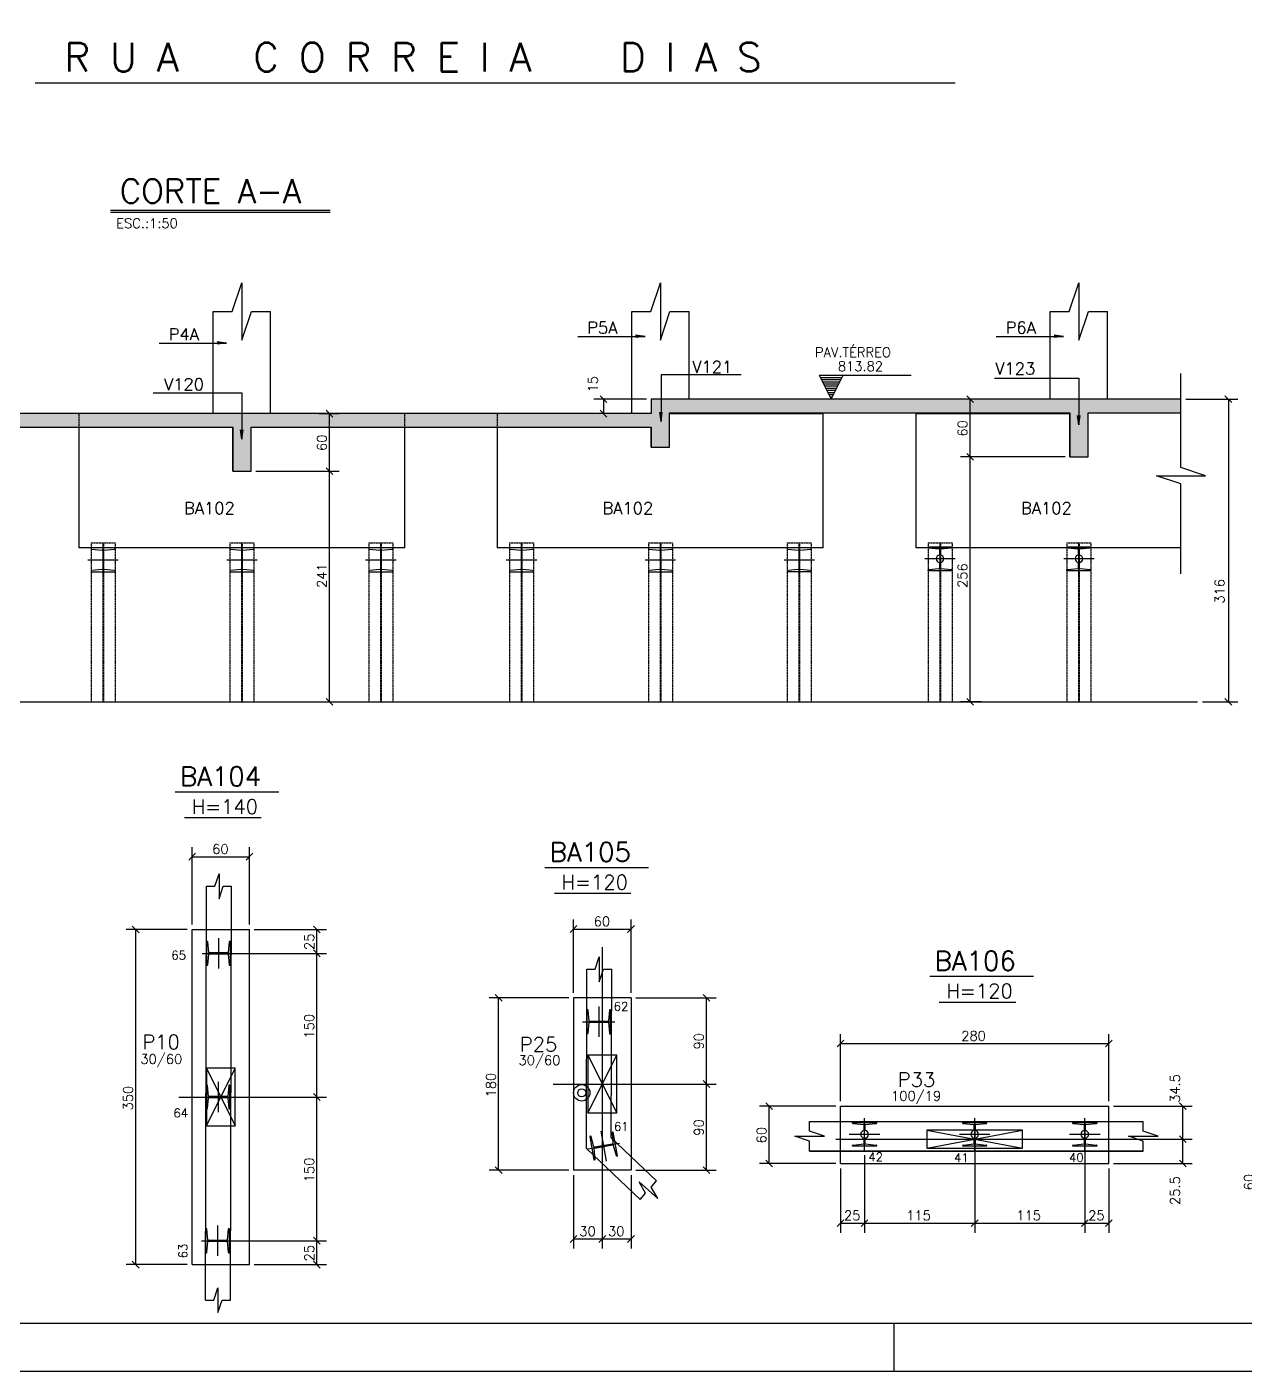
# Model space of a CAD drawing. Extents: x 880 to 7065, y 666 to 4166.
# Drawn here: x 2596 to 3869, y 666 to 2069 of the extents above; entities that cross this region are included whole.
import ezdxf

# ---------------------------------------------------------------- set-up
doc = ezdxf.new("R2010")
doc.units = 0
doc.header["$MEASUREMENT"] = 0
doc.linetypes.add('ESTILO_TQS_0005', pattern=[0.4, 0.3, -0.1])
for name, color, linetype in [('1', 1, 'CONTINUOUS'), ('2', 2, 'CONTINUOUS'), ('3', 3, 'CONTINUOUS'), ('4', 4, 'CONTINUOUS'), ('6', 6, 'CONTINUOUS'), ('7', 7, 'CONTINUOUS'), ('8', 8, 'CONTINUOUS'), ('9', 9, 'CONTINUOUS')]:
    doc.layers.add(name, color=color, linetype=linetype)
doc.styles.get("Standard").update_dxf_attribs({"font": 'ROMANS.SHX'})

msp = doc.modelspace()

# ---------------------------------------------------------------- linework, layer by layer
at = {"layer": '1', "linetype": 'Continuous'}
for p, q in [((3801.588203, 1609.198712), (3801.588203, 1707.239255)), ((3267.5315, 1665.503823), (3428.031486, 1665.503823)), ((3428.031486, 1525.503823), (3428.031486, 1665.503823)), ((3525.031636, 1525.503823), (3525.031636, 1665.503823)), ((3525.031636, 1665.503823), (3685.5315, 1665.503823)), ((2651.031486, 1525.503823), (2651.031486, 1651.503823)), ((2991.031486, 1525.503823), (2991.031486, 1651.503823)), ((3088.031486, 1525.503823), (3088.031486, 1651.503823)), ((3801.588203, 1498.123842), (3801.588203, 1592.197475)), ((2991.031337, 1525.503823), (2651.031486, 1525.503823)), ((3428.031336, 1525.503823), (3088.031486, 1525.503823)), ((3801.588203, 1525.503823), (3525.031636, 1525.503823)), ((2783.010102, 739.91616), (2784.194908, 1172.068614)), ((2809.0102, 739.91616), (2810.195006, 1172.068614)), ((2769.002879, 1127.040055), (2829.002879, 1127.040055)), ((2769.002879, 777.022783), (2769.002879, 1127.040055)), ((2829.002879, 777.022783), (2829.002879, 1127.040055)), ((3180.721392, 898.203362), (3181.234676, 1085.422034)), ((3206.752088, 909.364275), (3207.234773, 1085.42201)), ((3167.367887, 1055.649931), (3167.367887, 875.615375)), ((3227.367887, 1055.649931), (3167.367887, 1055.649931)), ((3227.367887, 1055.649931), (3227.367887, 875.615375)), ((3446.188199, 942.587118), (3726.188349, 942.587118)), ((3446.188199, 882.587118), (3446.188199, 942.587118)), ((3726.188349, 882.587118), (3726.188349, 942.587118)), ((3413.749577, 926.587083), (3762.169199, 926.587083)), ((3180.721392, 898.203362), (3236.875697, 845.049687)), ((3206.752088, 909.364275), (3254.099477, 864.54689)), ((3413.749577, 895.583248), (3762.169199, 895.583248)), ((3227.367887, 875.615375), (3167.367887, 875.615375)), ((3446.188199, 882.587118), (3726.188349, 882.587118)), ((2769.002879, 777.022783), (2829.002879, 777.022783))]:
    msp.add_line(p, q, dxfattribs=at)
for points in [[(880.474357, 665.886032), (7064.708681, 665.886032), (7064.708681, 4165.886032), (880.474357, 4165.886032), (880.474357, 665.886032)], [(3801.588203, 1575.196189), (3801.588203, 1592.197475), (3776.086323, 1600.698069), (3827.090081, 1600.698069), (3801.588203, 1609.198712), (3801.588203, 1626.199949)], [(3413.749577, 895.583248), (3762.169199, 895.583248), (3413.749577, 895.583248)]]:
    msp.add_lwpolyline(points, dxfattribs=at)
at = {"layer": '2', "linetype": 'Continuous'}
for p, q in [((3195.060219, 1684.039357), (3202.131287, 1676.96829)), ((3584.966905, 1676.96829), (3577.895837, 1684.039357)), ((3847.580609, 1684.039357), (3854.651676, 1676.96829)), ((2916.058319, 1661.96829), (2908.987252, 1669.039357)), ((3195.060219, 1669.039357), (3202.131287, 1661.96829)), ((3584.966905, 1616.96829), (3577.895837, 1624.039357)), ((3584.966905, 1616.96829), (3577.895837, 1624.039357)), ((2916.058319, 1601.96829), (2908.987252, 1609.039357)), ((2916.058319, 1601.96829), (2908.987252, 1609.039357)), ((2916.058319, 1360.96829), (2908.987252, 1368.039357)), ((3584.966905, 1360.96829), (3577.895837, 1368.039357)), ((3847.580609, 1368.039357), (3854.651676, 1360.96829)), ((2765.467345, 1199.413801), (2772.538413, 1206.484868)), ((2825.467345, 1199.413801), (2832.538413, 1206.484868)), ((2713.634005, 1123.504522), (2706.562937, 1130.575589)), ((2902.907845, 1123.504522), (2895.836777, 1130.575589)), ((3163.832353, 1123.907484), (3170.903421, 1130.978551)), ((3223.832353, 1123.907484), (3230.903421, 1130.978551)), ((2902.907845, 1098.504522), (2895.836777, 1105.575589)), ((2902.907845, 1098.504522), (2895.836777, 1105.575589)), ((3092.645225, 1052.114397), (3085.574157, 1059.185465)), ((3309.640146, 1052.114397), (3302.569078, 1059.185465)), ((3442.652665, 1004.266903), (3449.723733, 1011.337971)), ((3722.652815, 1004.266903), (3729.723883, 1011.337971)), ((3309.640146, 962.079852), (3302.569078, 969.15092)), ((3309.640146, 962.079852), (3302.569078, 969.15092)), ((2902.907845, 948.504522), (2895.836777, 955.575589)), ((2902.907845, 948.504522), (2895.836777, 955.575589)), ((3197.367887, 965.615386), (3197.367887, 965.615386)), ((2796.011481, 952.022783), (2796.011481, 952.022783)), ((3375.206518, 939.051584), (3368.13545, 946.122652)), ((3806.977656, 939.051584), (3799.906588, 946.122652)), ((3806.977656, 904.551547), (3799.906588, 911.622615)), ((3806.977656, 904.551547), (3799.906588, 911.622615)), ((3375.206518, 879.051584), (3368.13545, 886.122652)), ((3806.977656, 879.051584), (3799.906588, 886.122652)), ((3092.645225, 872.079841), (3085.574157, 879.150909)), ((3309.640146, 872.079841), (3302.569078, 879.150909)), ((3442.652665, 816.860194), (3449.723733, 823.931262)), ((3467.652665, 816.860194), (3474.723733, 823.931262)), ((3467.652665, 816.860194), (3474.723733, 823.931262)), ((3582.652665, 816.860194), (3589.723733, 823.931262)), ((3582.652665, 816.860194), (3589.723733, 823.931262)), ((3697.652815, 816.860194), (3704.723883, 823.931262)), ((3697.652815, 816.860194), (3704.723883, 823.931262)), ((3722.652815, 816.860194), (3729.723883, 823.931262)), ((2902.907845, 798.487249), (2895.836777, 805.558317)), ((2902.907845, 798.487249), (2895.836777, 805.558317)), ((3163.832353, 800.307578), (3170.903421, 807.378646)), ((3193.832353, 800.307578), (3200.903421, 807.378646)), ((3193.832353, 800.307578), (3200.903421, 807.378646)), ((3223.832353, 800.307578), (3230.903421, 807.378646)), ((2713.634005, 773.487249), (2706.562937, 780.558317)), ((2902.907845, 773.487249), (2895.836777, 780.558317))]:
    msp.add_line(p, q, dxfattribs=at)
at = {"layer": '3', "linetype": 'Continuous'}
for p, q in [((2791.0315, 1665.503823), (2791.0315, 1772.190335)), ((2851.0315, 1665.503823), (2851.0315, 1772.190335)), ((3228.0315, 1665.503823), (3228.0315, 1772.190335)), ((3288.0315, 1680.503823), (3288.0315, 1772.190335)), ((3665.0315, 1680.503823), (3665.0315, 1772.190335)), ((3725.0315, 1680.503823), (3725.0315, 1772.190335)), ((3423.724218, 1705.503835), (3519.724198, 1705.503835)), ((3423.724218, 1705.503835), (3436.224218, 1680.503823)), ((3424.838968, 1703.274216), (3447.609444, 1703.274216)), ((3425.953765, 1701.044669), (3446.494647, 1701.044669)), ((3427.068515, 1698.815074), (3445.379849, 1698.815074)), ((3436.224218, 1680.503823), (3448.724242, 1705.503835)), ((3428.183313, 1696.585526), (3444.265099, 1696.585526)), ((3429.298111, 1694.355931), (3443.150302, 1694.355979)), ((3430.41286, 1692.126384), (3442.035504, 1692.126384)), ((3431.527658, 1689.896824), (3440.920706, 1689.896776)), ((3432.642456, 1687.667229), (3439.805909, 1687.667169)), ((3433.757253, 1685.437622), (3438.691111, 1685.437622)), ((3434.872075, 1683.208074), (3437.576361, 1683.208074)), ((2761.203206, 1243.693398), (2841.094608, 1243.693398)), ((3147.330139, 1164.702624), (3227.221541, 1164.702624)), ((3549.269754, 1051.143809), (3629.161156, 1051.143809)), ((3501.744749, 715.887607), (3501.744749, 665.888107))]:
    msp.add_line(p, q, dxfattribs=at)
for radius in [8.5536, 4.233047]:
    msp.add_circle((3175.880994, 956.424447), radius, dxfattribs=at)
at = {"layer": '4', "linetype": 'Continuous'}
for p, q in [((2751.216781, 1270.799409), (2859.640827, 1270.799409)), ((3137.343714, 1191.808635), (3245.76776, 1191.808635)), ((3539.283328, 1078.249821), (3647.707374, 1078.249821))]:
    msp.add_line(p, q, dxfattribs=at)
at = {"layer": '6', "linetype": 'Continuous'}
for p, q in [((2605.107614, 2010.849276), (3565.948393, 2010.849276)), ((2683.884109, 1877.778157), (2913.054664, 1877.778157)), ((2683.884109, 1875.980117), (2913.054664, 1875.980117)), ((3267.5315, 1630.503823), (3267.5315, 1666.503823)), ((3267.5315, 1666.503823), (3685.5315, 1666.503823)), ((3685.5315, 1620.503823), (3685.5315, 1666.503823)), ((3704.5315, 1620.503823), (3704.5315, 1666.503823)), ((3704.5315, 1666.503823), (3801.588203, 1666.503823)), ((2393.5315, 1651.503823), (2811.5315, 1651.503823)), ((2811.5315, 1605.503823), (2811.5315, 1651.503823)), ((2830.5315, 1605.503823), (2830.5315, 1651.503823)), ((2830.5315, 1651.503823), (3248.5315, 1651.503823)), ((3248.5315, 1630.503823), (3248.5315, 1651.503823)), ((3248.5315, 1630.503823), (3267.5315, 1630.503823)), ((3685.5315, 1620.503823), (3704.5315, 1620.503823)), ((2811.5315, 1605.503823), (2830.5315, 1605.503823)), ((2676.031486, 1496.160841), (2676.031486, 1529.858451)), ((2821.031486, 1496.162287), (2821.031486, 1529.859897)), ((2966.031486, 1496.163732), (2966.031486, 1529.861342)), ((3113.031486, 1496.165198), (3113.031486, 1529.862808)), ((3258.031486, 1496.166644), (3258.031486, 1529.864254)), ((3403.031486, 1496.168089), (3403.031486, 1529.865699)), ((3550.031636, 1497.152127), (3550.031636, 1530.849737)), ((3695.031636, 1497.153573), (3695.031636, 1530.851183)), ((2688.531486, 1525.509646), (2663.531486, 1525.509646)), ((2663.531486, 1525.509646), (2663.531486, 1524.755559)), ((2664.014417, 1524.14692), (2675.155055, 1523.082372)), ((2675.637986, 1522.474876), (2675.637986, 1503.545559)), ((2676.424986, 1503.545559), (2676.424986, 1522.473733)), ((2676.907917, 1523.082372), (2688.048555, 1524.14692)), ((2688.531486, 1524.755559), (2688.531486, 1525.509646)), ((2833.531486, 1525.511092), (2808.531486, 1525.511092)), ((2808.531486, 1525.511092), (2808.531486, 1524.757005)), ((2809.014417, 1524.148366), (2820.155055, 1523.083818)), ((2820.637986, 1522.476322), (2820.637986, 1503.547005)), ((2821.424986, 1503.547005), (2821.424986, 1522.475179)), ((2821.907917, 1523.083818), (2833.048555, 1524.148366)), ((2833.531486, 1524.757005), (2833.531486, 1525.511092)), ((2978.531486, 1525.512537), (2953.531486, 1525.512537)), ((2953.531486, 1525.512537), (2953.531486, 1524.75845)), ((2954.014417, 1524.149811), (2965.155055, 1523.085264)), ((2965.637986, 1522.477768), (2965.637986, 1503.54845)), ((2966.424986, 1503.54845), (2966.424986, 1522.476625)), ((2966.907917, 1523.085264), (2978.048555, 1524.149811)), ((2978.531486, 1524.75845), (2978.531486, 1525.512537)), ((3125.531486, 1525.514003), (3100.531486, 1525.514003)), ((3100.531486, 1525.514003), (3100.531486, 1524.759916)), ((3101.014417, 1524.151277), (3112.155055, 1523.086729)), ((3112.637986, 1522.479233), (3112.637986, 1503.549916)), ((3113.424986, 1503.549916), (3113.424986, 1522.47809)), ((3113.907917, 1523.086729), (3125.048555, 1524.151277)), ((3125.531486, 1524.759916), (3125.531486, 1525.514003)), ((3270.531486, 1525.515449), (3245.531486, 1525.515449)), ((3245.531486, 1525.515449), (3245.531486, 1524.761361)), ((3246.014417, 1524.152723), (3257.155055, 1523.088175)), ((3257.637986, 1522.480679), (3257.637986, 1503.551361)), ((3258.424986, 1503.551361), (3258.424986, 1522.479536)), ((3258.907917, 1523.088175), (3270.048555, 1524.152723)), ((3270.531486, 1524.761361), (3270.531486, 1525.515449)), ((3415.531486, 1525.516894), (3390.531486, 1525.516894)), ((3390.531486, 1525.516894), (3390.531486, 1524.762807)), ((3391.014417, 1524.154168), (3402.155055, 1523.08962)), ((3402.637986, 1522.482125), (3402.637986, 1503.552807)), ((3403.424986, 1503.552807), (3403.424986, 1522.480981)), ((3403.907917, 1523.08962), (3415.048555, 1524.154168)), ((3415.531486, 1524.762807), (3415.531486, 1525.516894)), ((3537.531636, 1525.746845), (3537.531636, 1526.500932)), ((3537.531636, 1526.500932), (3562.531636, 1526.500932)), ((3549.155205, 1524.073658), (3538.014567, 1525.138206)), ((3549.638136, 1517.982567), (3549.638136, 1523.465019)), ((3562.048705, 1525.138206), (3550.908067, 1524.073658)), ((3562.531636, 1526.500932), (3562.531636, 1525.746845)), ((3682.531636, 1525.748291), (3682.531636, 1526.502378)), ((3682.531636, 1526.502378), (3707.531636, 1526.502378)), ((3694.155205, 1524.075104), (3683.014567, 1525.139652)), ((3694.638136, 1517.984012), (3694.638136, 1523.466465)), ((3707.048705, 1525.139652), (3695.908067, 1524.075104)), ((3707.531636, 1526.502378), (3707.531636, 1525.748291)), ((2660.122517, 1513.009646), (2691.940456, 1513.009646)), ((2675.155055, 1502.93692), (2664.014417, 1501.872372)), ((2688.048555, 1501.872372), (2676.907917, 1502.93692)), ((2805.122517, 1513.011092), (2836.940456, 1513.011092)), ((2820.155055, 1502.938366), (2809.014417, 1501.873818)), ((2833.048555, 1501.873818), (2821.907917, 1502.938366)), ((2950.122516, 1513.012537), (2981.940456, 1513.012537)), ((2965.155055, 1502.939811), (2954.014417, 1501.875264)), ((2978.048555, 1501.875264), (2966.907917, 1502.939811)), ((3097.122516, 1513.014003), (3128.940456, 1513.014003)), ((3112.155055, 1502.941277), (3101.014417, 1501.876729)), ((3125.048555, 1501.876729), (3113.907917, 1502.941277)), ((3242.122516, 1513.015449), (3273.940456, 1513.015449)), ((3257.155055, 1502.942723), (3246.014417, 1501.878175)), ((3270.048555, 1501.878175), (3258.907917, 1502.942723)), ((3387.122516, 1513.016894), (3418.940456, 1513.016894)), ((3402.155055, 1502.944168), (3391.014417, 1501.87962)), ((3415.048555, 1501.87962), (3403.907917, 1502.944168)), ((3565.940605, 1514.000932), (3534.122666, 1514.000932)), ((3537.531636, 1501.500932), (3537.531636, 1502.255019)), ((3538.014567, 1502.863658), (3549.155205, 1503.928206)), ((3549.638136, 1504.536845), (3549.638136, 1510.019298)), ((3550.425136, 1510.019298), (3550.425136, 1504.536845)), ((3550.908067, 1503.928206), (3562.048705, 1502.863658)), ((3562.531636, 1502.255019), (3562.531636, 1501.500932)), ((3710.940605, 1514.002378), (3679.122666, 1514.002378)), ((3682.531636, 1501.502378), (3682.531636, 1502.256465)), ((3683.014567, 1502.865104), (3694.155205, 1503.929652)), ((3694.638136, 1504.538291), (3694.638136, 1510.020743)), ((3695.425136, 1510.020743), (3695.425136, 1504.538291)), ((3695.908067, 1503.929652), (3707.048705, 1502.865104)), ((3707.531636, 1502.256465), (3707.531636, 1501.502378)), ((2663.531486, 1501.263733), (2663.531486, 1500.509646)), ((2663.531486, 1500.509646), (2688.531486, 1500.509646)), ((2688.531486, 1500.509646), (2688.531486, 1501.263733)), ((2808.531486, 1501.265179), (2808.531486, 1500.511092)), ((2808.531486, 1500.511092), (2833.531486, 1500.511092)), ((2833.531486, 1500.511092), (2833.531486, 1501.265179)), ((2953.531486, 1501.266625), (2953.531486, 1500.512537)), ((2953.531486, 1500.512537), (2978.531486, 1500.512537)), ((2978.531486, 1500.512537), (2978.531486, 1501.266625)), ((3100.531486, 1501.26809), (3100.531486, 1500.514003)), ((3100.531486, 1500.514003), (3125.531486, 1500.514003)), ((3125.531486, 1500.514003), (3125.531486, 1501.26809)), ((3245.531486, 1501.269536), (3245.531486, 1500.515449)), ((3245.531486, 1500.515449), (3270.531486, 1500.515449)), ((3270.531486, 1500.515449), (3270.531486, 1501.269536)), ((3390.531486, 1501.270981), (3390.531486, 1500.516894)), ((3390.531486, 1500.516894), (3415.531486, 1500.516894)), ((3415.531486, 1500.516894), (3415.531486, 1501.270981)), ((3562.531636, 1501.500932), (3537.531636, 1501.500932)), ((3707.531636, 1501.502378), (3682.531636, 1501.502378)), ((1513.0315, 1364.503823), (3818.957166, 1364.503823)), ((2784.757005, 1114.540055), (2784.002917, 1114.540055)), ((2784.002917, 1114.540055), (2784.002917, 1089.540055)), ((2786.430191, 1102.916486), (2785.365644, 1114.057124)), ((2796.502917, 1117.949025), (2796.502917, 1086.131086)), ((2807.640191, 1114.057124), (2806.575644, 1102.916486)), ((2809.002917, 1114.540055), (2808.24883, 1114.540055)), ((2809.002917, 1089.540055), (2809.002917, 1114.540055)), ((2779.654112, 1102.040055), (2813.351722, 1102.040055)), ((2785.365644, 1090.022986), (2786.430191, 1101.163624)), ((2805.968148, 1102.433555), (2787.03883, 1102.433555)), ((2787.03883, 1101.646555), (2805.967005, 1101.646555)), ((2806.575644, 1101.163624), (2807.640191, 1090.022986)), ((2784.002917, 1089.540055), (2784.757005, 1089.540055)), ((2808.24883, 1089.540055), (2809.002917, 1089.540055)), ((3181.838551, 1043.149931), (3181.084464, 1043.149931)), ((3181.084464, 1043.149931), (3181.084464, 1018.149931)), ((3183.511738, 1031.526362), (3182.44719, 1042.667)), ((3193.584464, 1046.558901), (3193.584464, 1014.740961)), ((3204.721738, 1042.667), (3203.65719, 1031.526362)), ((3206.084464, 1043.149931), (3205.330377, 1043.149931)), ((3206.084464, 1018.149931), (3206.084464, 1043.149931)), ((3176.735659, 1030.649931), (3210.433269, 1030.649931)), ((3182.44719, 1018.632862), (3183.511738, 1029.7735)), ((3203.049695, 1031.043431), (3184.120377, 1031.043431)), ((3184.120377, 1030.256431), (3203.048551, 1030.256431)), ((3203.65719, 1029.7735), (3204.721738, 1018.632862)), ((3181.084464, 1018.149931), (3181.838551, 1018.149931)), ((3205.330377, 1018.149931), (3206.084464, 1018.149931)), ((2784.34576, 964.540055), (2783.591673, 964.540055)), ((2783.591673, 964.540055), (2783.591673, 939.540055)), ((2786.018947, 952.916486), (2784.954399, 964.057124)), ((2796.091673, 967.949025), (2796.091673, 936.131086)), ((2807.228947, 964.057124), (2806.164399, 952.916486)), ((2808.591673, 964.540055), (2807.837586, 964.540055)), ((2808.591673, 939.540055), (2808.591673, 964.540055)), ((2779.242868, 952.040055), (2812.940478, 952.040055)), ((2784.954399, 940.022986), (2786.018947, 951.163624)), ((2805.556903, 952.433555), (2786.627586, 952.433555)), ((2786.627586, 951.646555), (2805.55576, 951.646555)), ((2806.164399, 951.163624), (2807.228947, 940.022986)), ((2783.591673, 939.540055), (2784.34576, 939.540055)), ((2807.837586, 939.540055), (2808.591673, 939.540055)), ((3471.188199, 896.232866), (3471.188199, 929.930476)), ((3586.188199, 896.234012), (3586.188199, 929.931622)), ((3701.188349, 896.235159), (3701.188349, 929.932769)), ((3195.927554, 916.519565), (3201.53761, 885.200106)), ((3207.576554, 914.652333), (3208.492972, 903.498533)), ((3208.832781, 915.36797), (3208.090508, 915.235011)), ((3213.240716, 890.759636), (3208.832781, 915.36797)), ((3487.097169, 913.081671), (3455.27923, 913.081671)), ((3458.688199, 924.827584), (3458.688199, 925.581671)), ((3458.688199, 925.581671), (3483.688199, 925.581671)), ((3470.311768, 923.154397), (3459.17113, 924.218945)), ((3470.794699, 917.063305), (3470.794699, 922.545758)), ((3483.205268, 924.218945), (3472.06463, 923.154397)), ((3483.688199, 925.581671), (3483.688199, 924.827584)), ((3602.097169, 913.082817), (3570.27923, 913.082817)), ((3573.688199, 924.82873), (3573.688199, 925.582817)), ((3573.688199, 925.582817), (3598.688199, 925.582817)), ((3585.311768, 923.155543), (3574.17113, 924.220091)), ((3585.794699, 917.064452), (3585.794699, 922.546904)), ((3598.205268, 924.220091), (3587.06463, 923.155543)), ((3598.688199, 925.582817), (3598.688199, 924.82873)), ((3717.097318, 913.083964), (3685.279379, 913.083964)), ((3688.688349, 924.829877), (3688.688349, 925.583964)), ((3688.688349, 925.583964), (3713.688349, 925.583964)), ((3700.311918, 923.15669), (3689.17128, 924.221238)), ((3700.794849, 917.065598), (3700.794849, 922.548051)), ((3713.205418, 924.221238), (3702.06478, 923.15669)), ((3713.688349, 925.583964), (3713.688349, 924.829877)), ((3182.147741, 897.889098), (3215.317423, 903.830573)), ((3184.96672, 911.092994), (3184.224447, 910.960035)), ((3184.224447, 910.960035), (3188.632382, 886.351701)), ((3188.663131, 899.946539), (3185.650973, 910.724942)), ((3189.88861, 887.067338), (3188.972191, 898.221138)), ((3207.980143, 902.916055), (3189.347384, 899.578488)), ((3189.486146, 898.803817), (3208.117779, 902.141184)), ((3208.802032, 901.773132), (3211.81419, 890.994729)), ((3458.688199, 900.581671), (3458.688199, 901.335758)), ((3483.688199, 900.581671), (3458.688199, 900.581671)), ((3459.17113, 901.944397), (3470.311768, 903.008945)), ((3470.794699, 903.617584), (3470.794699, 909.100036)), ((3471.581699, 909.100036), (3471.581699, 903.617584)), ((3472.06463, 903.008945), (3483.205268, 901.944397)), ((3483.688199, 901.335758), (3483.688199, 900.581671)), ((3573.688199, 900.582817), (3573.688199, 901.336904)), ((3598.688199, 900.582817), (3573.688199, 900.582817)), ((3574.17113, 901.945543), (3585.311768, 903.010091)), ((3585.794699, 903.61873), (3585.794699, 909.101183)), ((3586.581699, 909.101183), (3586.581699, 903.61873)), ((3587.06463, 903.010091), (3598.205268, 901.945543)), ((3598.688199, 901.336904), (3598.688199, 900.582817)), ((3688.688349, 900.583964), (3688.688349, 901.338051)), ((3713.688349, 900.583964), (3688.688349, 900.583964)), ((3689.17128, 901.94669), (3700.311918, 903.011238)), ((3700.794849, 903.619877), (3700.794849, 909.102329)), ((3701.581849, 909.102329), (3701.581849, 903.619877)), ((3702.06478, 903.011238), (3713.205418, 901.94669)), ((3713.688349, 901.338051), (3713.688349, 900.583964)), ((3188.632382, 886.351701), (3189.374655, 886.48466)), ((3212.498443, 890.626677), (3213.240716, 890.759636)), ((2783.934468, 814.522783), (2783.180381, 814.522783)), ((2783.180381, 814.522783), (2783.180381, 789.522783)), ((2785.607654, 802.899214), (2784.543107, 814.039852)), ((2795.680381, 817.931753), (2795.680381, 786.113814)), ((2806.817654, 814.039852), (2805.753107, 802.899214)), ((2808.180381, 814.522783), (2807.426293, 814.522783)), ((2808.180381, 789.522783), (2808.180381, 814.522783)), ((2778.831576, 802.022783), (2812.529186, 802.022783)), ((2784.543107, 790.005714), (2785.607654, 801.146352)), ((2805.145611, 802.416283), (2786.216293, 802.416283)), ((2786.216293, 801.629283), (2805.144468, 801.629283)), ((2805.753107, 801.146352), (2806.817654, 790.005714)), ((2783.180381, 789.522783), (2783.934468, 789.522783)), ((2807.426293, 789.522783), (2808.180381, 789.522783))]:
    msp.add_line(p, q, dxfattribs=at)
for points in [[(1030.476824, 715.887607), (7014.713088, 715.887607), (7014.713088, 4115.886532), (1030.476824, 4115.886532), (1030.476824, 715.887607)], [(3801.588203, 1680.503823), (3248.5315, 1680.503823), (3248.5315, 1665.503823), (1513.0315, 1665.503823)], [(3550.425136, 1523.466162), (3550.425136, 1517.982567)], [(3695.425136, 1523.467608), (3695.425136, 1517.984012)], [(3471.581699, 922.546901), (3471.581699, 917.063305)], [(3586.581699, 922.548048), (3586.581699, 917.064452)], [(3701.581849, 922.549194), (3701.581849, 917.065598)]]:
    msp.add_lwpolyline(points, dxfattribs=at)
for centre, radius, start, end in [((2664.156486, 1524.755559), 0.625, 180, 256.861226), ((2675.012985, 1522.473731), 0.625002, 359.895004, 76.861148), ((2677.049986, 1522.473733), 0.625, 103.138774, 180), ((2687.906486, 1524.755559), 0.625, 283.138774, 0), ((2809.156486, 1524.757005), 0.625, 180, 256.861226), ((2820.012985, 1522.475177), 0.625002, 359.895004, 76.861148), ((2822.049986, 1522.475179), 0.625, 103.138774, 180), ((2832.906486, 1524.757005), 0.625, 283.138774, 0), ((2954.156486, 1524.75845), 0.625, 180, 256.861226), ((2965.012985, 1522.476622), 0.625002, 359.895004, 76.861148), ((2967.049986, 1522.476625), 0.625, 103.138774, 180), ((2977.906486, 1524.75845), 0.625, 283.138774, 0), ((3101.156486, 1524.759916), 0.625, 180, 256.861226), ((3112.012985, 1522.478088), 0.625002, 359.895004, 76.861148), ((3114.049986, 1522.47809), 0.625, 103.138774, 180), ((3124.906486, 1524.759916), 0.625, 283.138774, 0), ((3246.156486, 1524.761361), 0.625, 180, 256.861226), ((3257.012985, 1522.479534), 0.625002, 359.895004, 76.861148), ((3259.049986, 1522.479536), 0.625, 103.138774, 180), ((3269.906486, 1524.761361), 0.625, 283.138774, 0), ((3391.156486, 1524.762807), 0.625, 180, 256.861226), ((3402.012985, 1522.480979), 0.625002, 359.895004, 76.861148), ((3404.049986, 1522.480981), 0.625, 103.138774, 180), ((3414.906486, 1524.762807), 0.625, 283.138774, 0), ((3538.156636, 1525.746845), 0.625, 180, 256.861226), ((3550.031636, 1514.000932), 4.001032, 95.644143, 264.355857), ((3549.013136, 1523.465019), 0.625, 0, 76.861226), ((3551.050137, 1523.465017), 0.625002, 103.138852, 180.104996), ((3550.031636, 1514.000932), 4.001032, 275.644143, 84.355857), ((3561.906636, 1525.746845), 0.625, 283.138774, 0), ((3683.156636, 1525.748291), 0.625, 180, 256.861226), ((3695.031636, 1514.002378), 4.001032, 95.644143, 264.355857), ((3694.013136, 1523.466465), 0.625, 0, 76.861226), ((3696.050137, 1523.466463), 0.625002, 103.138852, 180.104996), ((3695.031636, 1514.002378), 4.001032, 275.644143, 84.355857), ((3706.906636, 1525.748291), 0.625, 283.138774, 0), ((2664.156486, 1501.263733), 0.625, 103.138774, 180), ((2675.012986, 1503.545559), 0.625, 283.138774, 0), ((2677.049986, 1503.545559), 0.625, 180, 256.861226), ((2687.906486, 1501.263733), 0.625, 0, 76.861226), ((2809.156486, 1501.265179), 0.625, 103.138774, 180), ((2820.012986, 1503.547005), 0.625, 283.138774, 0), ((2822.049986, 1503.547005), 0.625, 180, 256.861226), ((2832.906486, 1501.265179), 0.625, 0, 76.861226), ((2954.156486, 1501.266625), 0.625, 103.138774, 180), ((2965.012986, 1503.54845), 0.625, 283.138774, 0), ((2967.049986, 1503.54845), 0.625, 180, 256.861226), ((2977.906486, 1501.266625), 0.625, 0, 76.861226), ((3101.156486, 1501.26809), 0.625, 103.138774, 180), ((3112.012986, 1503.549916), 0.625, 283.138774, 0), ((3114.049986, 1503.549916), 0.625, 180, 256.861226), ((3124.906486, 1501.26809), 0.625, 0, 76.861226), ((3246.156486, 1501.269536), 0.625, 103.138774, 180), ((3257.012986, 1503.551361), 0.625, 283.138774, 0), ((3259.049986, 1503.551361), 0.625, 180, 256.861226), ((3269.906486, 1501.269536), 0.625, 0, 76.861226), ((3391.156486, 1501.270981), 0.625, 103.138774, 180), ((3402.012986, 1503.552807), 0.625, 283.138774, 0), ((3404.049986, 1503.552807), 0.625, 180, 256.861226), ((3414.906486, 1501.270981), 0.625, 0, 76.861226), ((3538.156636, 1502.255019), 0.625, 103.138774, 180), ((3549.013136, 1504.536845), 0.625, 283.138774, 0), ((3551.050136, 1504.536845), 0.625, 180, 256.861226), ((3561.906636, 1502.255019), 0.625, 0, 76.861226), ((3683.156636, 1502.256465), 0.625, 103.138774, 180), ((3694.013136, 1504.538291), 0.625, 283.138774, 0), ((3696.050136, 1504.538291), 0.625, 180, 256.861226), ((3706.906636, 1502.256465), 0.625, 0, 76.861226), ((2784.757005, 1113.915055), 0.625, 13.138774, 90), ((2808.24883, 1113.915055), 0.625, 90, 166.861226), ((2787.03883, 1103.058555), 0.625, 193.138774, 270), ((2787.03883, 1101.021555), 0.625, 90, 166.861226), ((2805.967002, 1103.058557), 0.625002, 269.895004, 346.861148), ((2805.967005, 1101.021555), 0.625, 13.138774, 90), ((2784.757005, 1090.165055), 0.625, 270, 346.861226), ((2808.24883, 1090.165055), 0.625, 193.138774, 270), ((3181.838551, 1042.524931), 0.625, 13.138774, 90), ((3205.330377, 1042.524931), 0.625, 90, 166.861226), ((3184.120377, 1031.668431), 0.625, 193.138774, 270), ((3184.120377, 1029.631431), 0.625, 90, 166.861226), ((3203.048549, 1031.668432), 0.625002, 269.895004, 346.861148), ((3203.048551, 1029.631431), 0.625, 13.138774, 90), ((3181.838551, 1018.774931), 0.625, 270, 346.861226), ((3205.330377, 1018.774931), 0.625, 193.138774, 270), ((2784.34576, 963.915055), 0.625, 13.138774, 90), ((2807.837586, 963.915055), 0.625, 90, 166.861226), ((2786.627586, 953.058555), 0.625, 193.138774, 270), ((2786.627586, 951.021555), 0.625, 90, 166.861226), ((2805.555758, 953.058557), 0.625002, 269.895004, 346.861148), ((2805.55576, 951.021555), 0.625, 13.138774, 90), ((2784.34576, 940.165055), 0.625, 270, 346.861226), ((2807.837586, 940.165055), 0.625, 193.138774, 270), ((3208.200707, 914.619803), 0.625, 100.155331, 177.016557), ((3459.313199, 924.827584), 0.625, 180, 256.861226), ((3471.188199, 913.081671), 4.001032, 95.644143, 264.355857), ((3470.169699, 922.545758), 0.625, 0, 76.861226), ((3472.206701, 922.545756), 0.625002, 103.138852, 180.104996), ((3471.188199, 913.081671), 4.001032, 275.644143, 84.355857), ((3483.063199, 924.827584), 0.625, 283.138774, 0), ((3574.313199, 924.82873), 0.625, 180, 256.861226), ((3586.188199, 913.082817), 4.001032, 95.644143, 264.355857), ((3585.169699, 922.546904), 0.625, 0, 76.861226), ((3587.206701, 922.546902), 0.625002, 103.138852, 180.104996), ((3586.188199, 913.082817), 4.001032, 275.644143, 84.355857), ((3598.063199, 924.82873), 0.625, 283.138774, 0), ((3689.313349, 924.829877), 0.625, 180, 256.861226), ((3701.188349, 913.083964), 4.001032, 95.644143, 264.355857), ((3700.169849, 922.548051), 0.625, 0, 76.861226), ((3702.20685, 922.548049), 0.625002, 103.138852, 180.104996), ((3701.188349, 913.083964), 4.001032, 275.644143, 84.355857), ((3713.063349, 924.829877), 0.625, 283.138774, 0), ((3185.076919, 910.477786), 0.625, 23.294106, 100.155331), ((3189.237186, 900.193696), 0.625, 203.294106, 280.155331), ((3189.596344, 898.188609), 0.625, 100.155331, 177.016557), ((3207.868817, 903.531063), 0.625002, 280.050335, 357.01648), ((3208.227978, 901.525975), 0.625, 23.294106, 100.155331), ((3459.313199, 901.335758), 0.625, 103.138774, 180), ((3470.169699, 903.617584), 0.625, 283.138774, 0), ((3472.206699, 903.617584), 0.625, 180, 256.861226), ((3483.063199, 901.335758), 0.625, 0, 76.861226), ((3574.313199, 901.336904), 0.625, 103.138774, 180), ((3585.169699, 903.61873), 0.625, 283.138774, 0), ((3587.206699, 903.61873), 0.625, 180, 256.861226), ((3598.063199, 901.336904), 0.625, 0, 76.861226), ((3689.313349, 901.338051), 0.625, 103.138774, 180), ((3700.169849, 903.619877), 0.625, 283.138774, 0), ((3702.206849, 903.619877), 0.625, 180, 256.861226), ((3713.063349, 901.338051), 0.625, 0, 76.861226), ((3189.264457, 887.099868), 0.625, 280.155331, 357.016557), ((3212.388245, 891.241886), 0.625, 203.294106, 280.155331), ((2783.934468, 813.897783), 0.625, 13.138774, 90), ((2807.426293, 813.897783), 0.625, 90, 166.861226), ((2786.216293, 803.041283), 0.625, 193.138774, 270), ((2786.216293, 801.004283), 0.625, 90, 166.861226), ((2805.144466, 803.041285), 0.625002, 269.895004, 346.861148), ((2805.144468, 801.004283), 0.625, 13.138774, 90), ((2783.934468, 790.147783), 0.625, 270, 346.861226), ((2807.426293, 790.147783), 0.625, 193.138774, 270)]:
    msp.add_arc(centre, radius, start, end, dxfattribs=at)
at = {"layer": '7', "linetype": 'Continuous'}
for points in [[(3182.367887, 935.615386), (3212.367887, 935.615386), (3212.367887, 995.615386), (3182.367887, 995.615386), (3182.367887, 935.615386)], [(2784.011481, 922.022783), (2814.011481, 922.022783), (2814.011481, 982.022783), (2784.011481, 982.022783), (2784.011481, 922.022783)], [(3536.188349, 898.587118), (3636.188349, 898.587118), (3636.188349, 917.587118), (3536.188349, 917.587118), (3536.188349, 898.587118)]]:
    msp.add_lwpolyline(points, dxfattribs=at)
at = {"layer": '8', "linetype": 'Continuous'}
for points in [[(3801.588203, 1680.503823), (3248.5315, 1680.503823), (3248.5315, 1665.503823), (1513.0315, 1665.503823)], [(2393.5315, 1651.503823), (2811.5315, 1651.503823), (2811.5315, 1605.503823), (2830.5315, 1605.503823), (2830.5315, 1651.503823), (3248.5315, 1651.503823), (3248.5315, 1630.503823), (3267.5315, 1630.503823), (3267.5315, 1666.503823), (3685.5315, 1666.503823), (3685.5315, 1620.503823), (3704.5315, 1620.503823), (3704.5315, 1666.503823), (3801.588203, 1666.503823), (3801.588203, 1680.503823)]]:
    msp.add_lwpolyline(points, dxfattribs=at)
for points in [[(3248.5315, 1665.503823), (3267.5315, 1630.503823), (3248.5315, 1680.503823)], [(3801.588203, 1680.503823), (3248.5315, 1680.503823), (3267.5315, 1666.503823)], [(3248.5315, 1680.503823), (3267.5315, 1630.503823), (3267.5315, 1666.503823)], [(3801.588203, 1680.503823), (3267.5315, 1666.503823), (3685.5315, 1666.503823)], [(3801.588203, 1680.503823), (3685.5315, 1666.503823), (3704.5315, 1666.503823)], [(3801.588203, 1680.503823), (3704.5315, 1666.503823), (3801.588203, 1666.503823)], [(3248.5315, 1665.503823), (1513.0315, 1665.503823), (1532.0315, 1651.503823)], [(3248.5315, 1665.503823), (1532.0315, 1651.503823), (1937.5315, 1651.503823)], [(3248.5315, 1665.503823), (1937.5315, 1651.503823), (1956.5315, 1651.503823)], [(3248.5315, 1665.503823), (1956.5315, 1651.503823), (2374.5315, 1651.503823)], [(3248.5315, 1665.503823), (2374.5315, 1651.503823), (2393.5315, 1651.503823)], [(3248.5315, 1665.503823), (2393.5315, 1651.503823), (2811.5315, 1651.503823)], [(3248.5315, 1665.503823), (2811.5315, 1651.503823), (2830.5315, 1651.503823)], [(3248.5315, 1665.503823), (2830.5315, 1651.503823), (3248.5315, 1651.503823)], [(3248.5315, 1665.503823), (3248.5315, 1651.503823), (3267.5315, 1630.503823)], [(3685.5315, 1666.503823), (3685.5315, 1620.503823), (3704.5315, 1620.503823)], [(3685.5315, 1666.503823), (3704.5315, 1620.503823), (3704.5315, 1666.503823)], [(2811.5315, 1651.503823), (2811.5315, 1605.503823), (2830.5315, 1605.503823)], [(2811.5315, 1651.503823), (2830.5315, 1605.503823), (2830.5315, 1651.503823)], [(3267.5315, 1630.503823), (3248.5315, 1651.503823), (3248.5315, 1630.503823)]]:
    msp.add_solid(points, dxfattribs=at)
at = {"layer": '9', "linetype": 'Continuous'}
for p, q in [((3243.5315, 1680.503823), (3188.595753, 1680.503823)), ((3198.595753, 1680.503823), (3198.595753, 1665.503823)), ((3589.508195, 1680.503823), (3571.431371, 1680.503823)), ((3581.431371, 1620.503823), (3581.431371, 1680.503823)), ((3806.588203, 1680.503823), (3861.116143, 1680.503823)), ((3851.116143, 1680.503823), (3851.116143, 1364.503823)), ((2901.341798, 1665.503823), (2922.522785, 1665.503823)), ((2912.522785, 1605.503823), (2912.522785, 1665.503823)), ((3210.257845, 1665.503823), (3188.595753, 1665.503823)), ((3680.5315, 1620.503823), (3571.431371, 1620.503823)), ((3581.431371, 1364.503823), (3581.431371, 1620.503823)), ((2835.5315, 1605.503823), (2922.522785, 1605.503823)), ((2912.522785, 1364.503823), (2912.522785, 1605.503823)), ((2892.546265, 1364.503823), (2922.522785, 1364.503823)), ((3593.24443, 1364.503823), (3571.431371, 1364.503823)), ((3823.957166, 1364.503823), (3861.116143, 1364.503823)), ((2769.002879, 1132.040055), (2769.002879, 1212.949335)), ((2829.002879, 1132.040055), (2829.002879, 1212.949335)), ((2769.002879, 1202.949335), (2829.002879, 1202.949335)), ((3167.367887, 1060.649931), (3167.367887, 1137.443018)), ((3227.367887, 1060.649931), (3227.367887, 1137.443018)), ((2764.002879, 1127.040055), (2700.098471, 1127.040055)), ((2710.098471, 777.022783), (2710.098471, 1127.040055)), ((2834.002879, 1127.040055), (2909.372311, 1127.040055)), ((2899.372311, 1102.040055), (2899.372311, 1127.040055)), ((3167.367887, 1127.443018), (3227.367887, 1127.443018)), ((2784.654112, 1102.040055), (2909.372311, 1102.040055)), ((2899.372311, 952.040055), (2899.372311, 1102.040055)), ((3197.367887, 1108.392776), (3197.367887, 793.843112)), ((3162.367887, 1055.649931), (3079.109691, 1055.649931)), ((3089.109691, 875.615375), (3089.109691, 1055.649931)), ((3232.367887, 1055.649931), (3316.104612, 1055.649931)), ((3306.104612, 965.615386), (3306.104612, 1055.649931)), ((3446.188199, 947.587118), (3446.188199, 1017.802437)), ((3726.188349, 947.587118), (3726.188349, 1017.802437)), ((3446.188199, 1007.802437), (3726.188349, 1007.802437)), ((3182.367887, 935.615386), (3212.367887, 995.615386)), ((3182.367887, 995.615386), (3212.367887, 935.615386)), ((2784.011481, 982.022783), (2814.011481, 922.022783)), ((2784.011481, 922.022783), (2814.011481, 982.022783)), ((3146.162772, 965.615386), (3316.104612, 965.615386)), ((3306.104612, 875.615375), (3306.104612, 965.615386)), ((2755.329618, 952.040055), (2909.372311, 952.040055)), ((2899.372311, 802.022783), (2899.372311, 952.040055)), ((3441.188199, 942.587118), (3361.670984, 942.587118)), ((3371.670984, 882.587118), (3371.670984, 942.587118)), ((3731.188349, 942.587118), (3813.442122, 942.587118)), ((3803.442122, 908.087081), (3803.442122, 942.587118)), ((3536.188349, 917.587118), (3636.188349, 898.587118)), ((3536.188349, 898.587118), (3636.188349, 917.587118)), ((3586.188199, 924.931622), (3586.188199, 810.395728)), ((3701.188349, 924.932769), (3701.188349, 810.395728)), ((3441.188199, 908.087081), (3813.442122, 908.087081)), ((3803.442122, 882.587118), (3803.442122, 908.087081)), ((3471.188199, 891.232866), (3471.188199, 810.395728)), ((3162.367887, 875.615375), (3079.109691, 875.615375)), ((3167.367887, 870.615375), (3167.367887, 793.843112)), ((3227.367887, 870.615375), (3227.367887, 793.843112)), ((3232.367887, 875.615375), (3316.104612, 875.615375)), ((3441.188199, 882.587118), (3361.670984, 882.587118)), ((3446.188199, 877.587118), (3446.188199, 810.395728)), ((3726.188349, 877.587118), (3726.188349, 810.395728)), ((3731.188349, 882.587118), (3813.442122, 882.587118)), ((3446.188199, 820.395728), (3471.188199, 820.395728)), ((3471.188199, 820.395728), (3586.188199, 820.395728)), ((3586.188199, 820.395728), (3701.188349, 820.395728)), ((3701.188349, 820.395728), (3726.188349, 820.395728)), ((2783.831576, 802.022783), (2909.372311, 802.022783)), ((2899.372311, 777.022783), (2899.372311, 802.022783)), ((3167.367887, 803.843112), (3197.367887, 803.843112)), ((3197.367887, 803.843112), (3227.367887, 803.843112)), ((2764.002879, 777.022783), (2700.098471, 777.022783)), ((2834.002879, 777.022783), (2909.372311, 777.022783))]:
    msp.add_line(p, q, dxfattribs=at)
at = {"layer": '9', "linetype": 'ESTILO_TQS_0005'}
for p, q in [((2651.031486, 1651.503823), (2651.031486, 1665.503823)), ((2991.031486, 1651.503823), (2991.031486, 1665.503823)), ((3088.031486, 1651.503823), (3088.031486, 1665.503823)), ((2663.531486, 1530.503823), (2663.531486, 1364.503823)), ((2663.531486, 1530.503823), (2688.531486, 1530.503823)), ((2675.637986, 1530.503823), (2675.637986, 1364.503823)), ((2676.424986, 1530.503823), (2676.424986, 1364.503823)), ((2688.531486, 1530.503823), (2688.531486, 1364.503823)), ((2808.531486, 1530.503823), (2808.531486, 1364.503823)), ((2808.531486, 1530.503823), (2833.531486, 1530.503823)), ((2820.637986, 1530.503823), (2820.637986, 1364.503823)), ((2821.424986, 1530.503823), (2821.424986, 1364.503823)), ((2833.531486, 1530.503823), (2833.531486, 1364.503823)), ((2953.531486, 1530.503823), (2953.531486, 1364.503823)), ((2953.531486, 1530.503823), (2978.531486, 1530.503823)), ((2965.637986, 1530.503823), (2965.637986, 1364.503823)), ((2966.424986, 1530.503823), (2966.424986, 1364.503823)), ((2978.531486, 1530.503823), (2978.531486, 1364.503823)), ((3100.531486, 1530.503823), (3100.531486, 1364.503823)), ((3100.531486, 1530.503823), (3125.531486, 1530.503823)), ((3112.637986, 1530.503823), (3112.637986, 1364.503823)), ((3113.424986, 1530.503823), (3113.424986, 1364.503823)), ((3125.531486, 1530.503823), (3125.531486, 1364.503823)), ((3245.531486, 1530.503823), (3245.531486, 1364.503823)), ((3245.531486, 1530.503823), (3270.531486, 1530.503823)), ((3257.637986, 1530.503823), (3257.637986, 1364.503823)), ((3258.424986, 1530.503823), (3258.424986, 1364.503823)), ((3270.531486, 1530.503823), (3270.531486, 1364.503823)), ((3390.531486, 1530.503823), (3390.531486, 1364.503823)), ((3390.531486, 1530.503823), (3415.531486, 1530.503823)), ((3402.637986, 1530.503823), (3402.637986, 1364.503823)), ((3403.424986, 1530.503823), (3403.424986, 1364.503823)), ((3415.531486, 1530.503823), (3415.531486, 1364.503823)), ((3537.531636, 1530.503823), (3537.531636, 1364.503823)), ((3537.531636, 1530.503823), (3562.531636, 1530.503823)), ((3549.638136, 1530.503823), (3549.638136, 1364.503823)), ((3550.425136, 1530.503823), (3550.425136, 1364.503823)), ((3562.531636, 1530.503823), (3562.531636, 1364.503823)), ((3682.531636, 1530.503823), (3682.531636, 1364.503823)), ((3682.531636, 1530.503823), (3707.531636, 1530.503823)), ((3694.638136, 1530.503823), (3694.638136, 1364.503823)), ((3695.425136, 1530.503823), (3695.425136, 1364.503823)), ((3707.531636, 1530.503823), (3707.531636, 1364.503823))]:
    msp.add_line(p, q, dxfattribs=at)
at = {"layer": '9', "linetype": 'Continuous'}
for points in [[(2791.0315, 1772.190335), (2811.031538, 1772.190335), (2821.0315, 1802.190335), (2821.0315, 1742.190336), (2831.031519, 1772.190335), (2851.0315, 1772.190335)], [(3228.0315, 1772.190335), (3248.031538, 1772.190335), (3258.0315, 1802.190335), (3258.0315, 1742.190336), (3268.031519, 1772.190335), (3288.0315, 1772.190335)], [(3665.0315, 1772.190335), (3685.031538, 1772.190335), (3695.0315, 1802.190335), (3695.0315, 1742.190336), (3705.031519, 1772.190335), (3725.0315, 1772.190335)], [(2734.791191, 1739.218739), (2805.079231, 1739.218739), (2795.164782, 1740.524001), (2805.079231, 1739.218739), (2795.164782, 1737.913478)], [(3171.791191, 1746.154559), (3242.079231, 1746.154559), (3232.164782, 1747.459821), (3242.079231, 1746.154559), (3232.164782, 1744.849297)], [(3608.791191, 1746.154559), (3679.079231, 1746.154559), (3669.164782, 1747.459821), (3679.079231, 1746.154559), (3669.164782, 1744.849297)], [(3342.433885, 1705.893942), (3258.68152, 1705.893942), (3258.68152, 1657.218046), (3257.376258, 1667.132495), (3258.68152, 1657.218046), (3259.986782, 1667.132495)], [(3606.920471, 1702.386412), (3695.008519, 1702.386412), (3695.008519, 1653.710516), (3693.703257, 1663.624964), (3695.008519, 1653.710516), (3696.313781, 1663.624964)], [(2728.199551, 1687.386412), (2821.008519, 1687.386412), (2821.008519, 1638.710516), (2819.703257, 1648.624964), (2821.008519, 1638.710516), (2822.313781, 1648.624964)], [(2784.194908, 1172.068614), (2792.861624, 1172.068614), (2797.194957, 1185.068663), (2797.194957, 1159.068566), (2801.528315, 1172.068614), (2810.195006, 1172.068614)], [(3181.234672, 1085.422034), (3189.898487, 1085.422034), (3194.23037, 1098.417731), (3194.23037, 1072.426337), (3198.562277, 1085.422034), (3207.226068, 1085.422034)], [(3413.749577, 895.583248), (3413.749577, 905.917879), (3398.24766, 911.085165), (3429.251494, 911.085165), (3413.749577, 916.252481), (3413.749577, 926.587083)], [(3762.169199, 895.583248), (3762.169199, 905.917879), (3746.667282, 911.085165), (3777.671116, 911.085165), (3762.169199, 916.252481), (3762.169199, 926.587083)], [(3236.874948, 845.048896), (3242.616107, 851.547858), (3235.738246, 863.409042), (3255.235094, 846.185598), (3248.35725, 858.046801), (3254.098393, 864.545744)], [(2783.010102, 739.91616), (2791.676818, 739.91616), (2796.010151, 752.916209), (2796.010151, 726.916112), (2800.343509, 739.91616), (2809.0102, 739.91616)]]:
    msp.add_lwpolyline(points, dxfattribs=at)

# ---------------------------------------------------------------- texts
at = {"layer": '2', "linetype": 'Continuous'}
for s, p in [('ESC.:1:50', (2689.822747, 1859.196898)), ('60', (2790.002879, 1205.949335)), ('60', (3188.367887, 1130.443018)), ('280', (3572.188274, 1010.802437)), ('25', (3449.688199, 823.395728)), ('115', (3514.688199, 823.395728)), ('115', (3629.688274, 823.395728)), ('25', (3704.688349, 823.395728)), ('30', (3173.367887, 806.843112)), ('30', (3203.367887, 806.843112))]:
    msp.add_text(s, height=10, dxfattribs=at).set_placement(p)
for s, p in [('15', (3192.566281, 1687.612565)), ('60', (3578.431371, 1641.503823)), ('60', (2909.522785, 1626.503823)), ('241', (2909.522785, 1483.503823)), ('256', (3578.431371, 1483.503823)), ('316', (3846.982726, 1467.134107)), ('25', (2896.372311, 1105.540055)), ('150', (2896.372311, 1013.040055)), ('90', (3303.104612, 1001.632659)), ('180', (3086.109691, 951.632653)), ('34.5', (3800.442122, 945.920448)), ('350', (2707.098471, 938.031419)), ('90', (3303.104612, 911.61538)), ('60', (3368.670984, 903.587118)), ('150', (2896.372311, 863.031419)), ('60', (3877.441164, 854.574527)), ('25.5', (3800.442122, 839.253788)), ('25', (2896.372311, 780.522783))]:
    msp.add_text(s, height=10, rotation=90, dxfattribs=at).set_placement(p)
at = {"layer": '3', "linetype": 'Continuous'}
for s, height, p in [('P4A', 12.5, (2744.515373, 1742.056863)), ('P5A', 12.5, (3181.515373, 1748.992682)), ('P6A', 12.5, (3618.515373, 1748.992682)), ('PAV.TÉRREO', 10, (3419.460661, 1724.567233)), ('V121', 12.5, (3291.237811, 1707.968701)), ('813.82', 10, (3443.372311, 1709.940262)), ('V123', 12.5, (3607.648644, 1706.247749)), ('V120', 12.5, (2739.639962, 1689.846128)), ('BA102', 12.5, (2760.549991, 1560.642214)), ('BA102', 12.5, (3197.549991, 1560.642214)), ('BA102', 12.5, (3634.55014, 1560.642214)), ('H=140', 15, (2768.515575, 1247.825855)), ('H=120', 15, (3154.642508, 1168.835081)), ('65', 9, (2747.346504, 1095.573584)), ('H=120', 15, (3556.582123, 1055.276267)), ('62', 9, (3209.230689, 1042.170434)), ('30/60', 10, (2715.005391, 986.700992)), ('30/60', 10, (3109.908793, 985.440181)), ('100/19', 10, (3498.928972, 948.135987)), ('64', 9, (2749.554633, 930.902578)), ('61', 9, (3209.424259, 916.802384)), ('42', 9, (3475.118567, 884.957466)), ('41', 9, (3564.567455, 884.001844)), ('40', 9, (3684.639313, 884.270117))]:
    msp.add_text(s, height=height, dxfattribs=at).set_placement(p)
msp.add_text('63', height=9, rotation=90, dxfattribs=at).set_placement((2763.992985, 783.547793))
at = {"layer": '4', "linetype": 'Continuous'}
for s, height, p in [('BA104', 20, (2756.280692, 1276.838715)), ('BA105', 20, (3142.407626, 1197.847941)), ('BA106', 20, (3544.34724, 1084.289126)), ('P10', 15, (2717.005249, 1001.950974)), ('P25', 15, (3111.161139, 999.479154)), ('P33', 15, (3505.83764, 962.704196))]:
    msp.add_text(s, height=height, dxfattribs=at).set_placement(p)
at = {"layer": '6', "linetype": 'Continuous'}
for s, height, p in [('R U A   C O R R E I A   D I A S', 30, (2635.659856, 2022.749441)), ('CORTE A-A', 25, (2693.398656, 1885.302246))]:
    msp.add_text(s, height=height, dxfattribs=at).set_placement(p)

doc.saveas('drawing.dxf')
